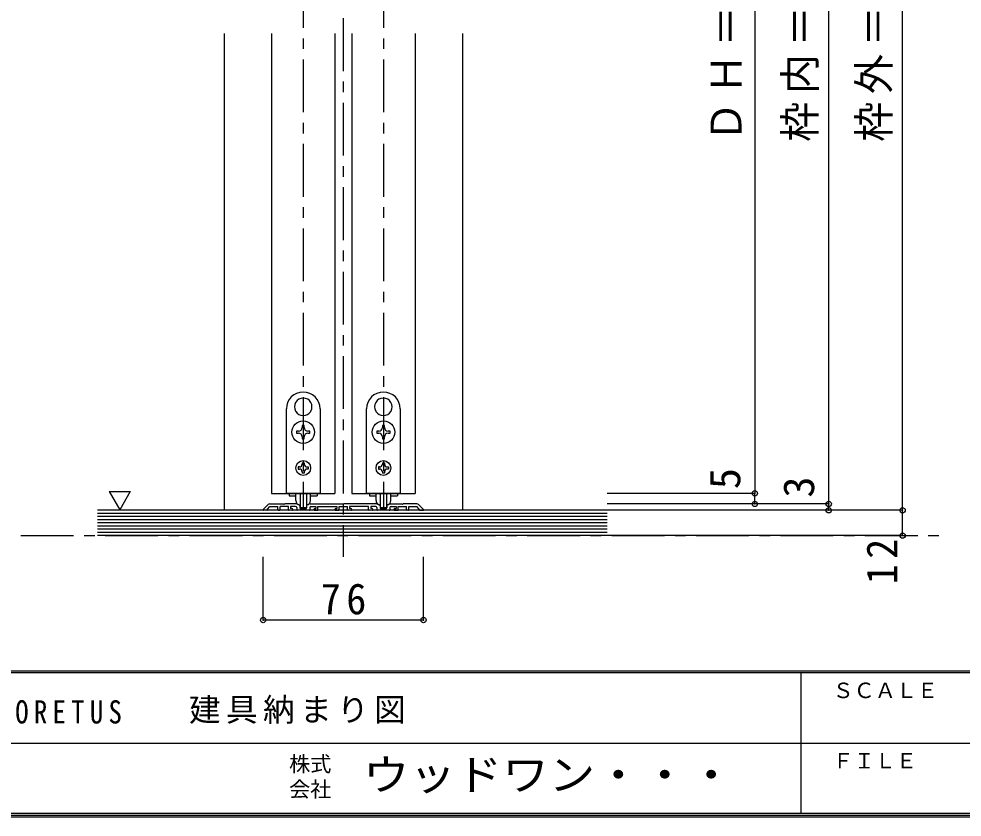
# Model space of a CAD drawing. Units: millimetres, scale not verified. Extents: x -973 to 977, y -718 to 696.
# Drawn here: x 104.4 to 551.4, y -700.8 to -322.8 of the extents above; entities that cross this region are included whole.
import ezdxf
from ezdxf.enums import TextEntityAlignment as Align

# ---------------------------------------------------------------- set-up
doc = ezdxf.new("R2010")
doc.units = ezdxf.units.MM
doc.header["$LTSCALE"] = 5
doc.header["$PDMODE"] = 32
doc.header["$PDSIZE"] = 2.5
doc.linetypes.add('CHAIN1', pattern=[8, 5, -1, 1, -1])
for name, color, linetype in [('0-1_通り芯', 4, 'CHAIN1'), ('0-3_仕上げ', 7, 'Continuous'), ('0-4_枠', 3, 'Continuous'), ('0-6_扉', 6, 'Continuous'), ('0-7_金物', 7, 'Continuous'), ('0-A_文字', 7, 'Continuous'), ('0-B_寸法', 7, 'Continuous'), ('F-0_補助線', 7, 'Continuous'), ('F-1_枠', 6, 'Continuous'), ('F-A_文字', 7, 'Continuous')]:
    doc.layers.add(name, color=color, linetype=linetype)
doc.styles.add('ＭＳ ゴシック', font='')
doc.styles.get('ＭＳ ゴシック').set_extended_font_data('MS Gothic')

msp = doc.modelspace()

# ---------------------------------------------------------------- linework, layer by layer
at = {"layer": '0-1_通り芯'}
for p, q in [((258.153, -2.5), (258.153, -577.5)), ((239.153, -62), (239.153, -555.5)), ((277.153, -62), (277.153, -555.5)), ((105.334, -567.5), (542.653, -567.5))]:
    msp.add_line(p, q, dxfattribs=at)
at = {"layer": '0-3_仕上げ', "color": 2}
for p, q in [((383.153, -555.5), (141.653, -555.5)), ((383.153, -567.5), (141.653, -567.5))]:
    msp.add_line(p, q, dxfattribs=at)
at = {"layer": '0-3_仕上げ'}
for p, q in [((383.153, -557), (141.653, -557)), ((383.153, -558.5), (141.653, -558.5)), ((383.153, -560), (141.653, -560)), ((383.153, -561.5), (141.653, -561.5)), ((383.153, -563), (141.653, -563)), ((383.153, -564.5), (141.653, -564.5)), ((383.153, -566), (141.653, -566))]:
    msp.add_line(p, q, dxfattribs=at)
at = {"layer": '0-4_枠', "color": 4}
for p, q in [((201.653, -329.75), (201.653, -555.5)), ((314.653, -329.75), (314.653, -555.5))]:
    msp.add_line(p, q, dxfattribs=at)
at = {"layer": '0-6_扉'}
for p, q in [((224.153, -329.75), (224.153, -547.5)), ((254.153, -329.75), (254.153, -547.5)), ((262.153, -329.75), (262.153, -547.5)), ((292.153, -329.75), (292.153, -547.5)), ((224.153, -547.5), (254.153, -547.5)), ((262.153, -547.5), (292.153, -547.5))]:
    msp.add_line(p, q, dxfattribs=at)
at = {"layer": '0-7_金物'}
for p, q in [((239.054, -502.351), (239.153, -502.45)), ((239.252, -502.351), (239.153, -502.45)), ((277.054, -502.351), (277.153, -502.45)), ((277.252, -502.351), (277.153, -502.45)), ((231.153, -547.5), (231.153, -507.5)), ((235.511, -508.489), (235.646, -508.525)), ((235.609, -508.66), (235.646, -508.525)), ((242.795, -508.489), (242.66, -508.525)), ((242.697, -508.66), (242.66, -508.525)), ((247.153, -507.5), (247.153, -547.5)), ((269.153, -547.5), (269.153, -507.5)), ((273.511, -508.489), (273.646, -508.525)), ((273.609, -508.66), (273.646, -508.525)), ((280.795, -508.489), (280.66, -508.525)), ((280.697, -508.66), (280.66, -508.525)), ((285.153, -507.5), (285.153, -547.5)), ((236.953, -518), (236.003, -518)), ((236.003, -518), (236.003, -519)), ((238.653, -515.35), (238.653, -516.3)), ((239.653, -515.35), (238.653, -515.35)), ((239.653, -516.3), (239.653, -515.35)), ((242.303, -518), (241.353, -518)), ((242.303, -519), (242.303, -518)), ((274.953, -518), (274.003, -518)), ((274.003, -518), (274.003, -519)), ((276.653, -515.35), (276.653, -516.3)), ((277.653, -515.35), (276.653, -515.35)), ((277.653, -516.3), (277.653, -515.35)), ((280.303, -518), (279.353, -518)), ((280.303, -519), (280.303, -518)), ((236.003, -519), (236.953, -519)), ((239.653, -521.65), (239.653, -520.7)), ((241.353, -519), (242.303, -519)), ((274.003, -519), (274.953, -519)), ((277.653, -521.65), (277.653, -520.7)), ((279.353, -519), (280.303, -519)), ((237.353, -535), (236.753, -535)), ((236.753, -535), (236.753, -536)), ((236.753, -536), (237.353, -536)), ((238.653, -533.1), (239.653, -533.1)), ((238.653, -533.1), (238.653, -533.7)), ((239.653, -533.1), (239.653, -533.7)), ((240.953, -535), (241.553, -535)), ((275.353, -535), (274.753, -535)), ((274.753, -535), (274.753, -536)), ((274.753, -536), (275.353, -536)), ((276.653, -533.1), (277.653, -533.1)), ((276.653, -533.1), (276.653, -533.7)), ((277.653, -533.1), (277.653, -533.7)), ((278.953, -535), (279.553, -535)), ((238.653, -537.3), (238.653, -537.9)), ((239.653, -537.9), (238.653, -537.9)), ((239.653, -537.3), (239.653, -537.9)), ((276.653, -537.3), (276.653, -537.9)), ((277.653, -537.9), (276.653, -537.9)), ((277.653, -537.3), (277.653, -537.9)), ((247.153, -547.5), (231.153, -547.5)), ((232.553, -547.5), (232.553, -548.7)), ((232.553, -548.7), (235.653, -548.7)), ((235.653, -550.921), (235.653, -547.5)), ((237.653, -547.5), (237.653, -554.121)), ((240.653, -547.5), (240.653, -554.112)), ((242.621, -548.7), (245.753, -548.7)), ((242.653, -550.921), (242.653, -547.5)), ((245.753, -547.5), (245.753, -548.7)), ((285.153, -547.5), (269.153, -547.5)), ((270.553, -547.5), (270.553, -548.7)), ((270.553, -548.7), (273.685, -548.7)), ((273.653, -550.921), (273.653, -547.5)), ((275.653, -547.5), (275.653, -554.121)), ((278.653, -547.5), (278.653, -554.112)), ((280.621, -548.7), (283.753, -548.7)), ((280.653, -550.921), (280.653, -547.5)), ((283.753, -547.5), (283.753, -548.7)), ((240.353, -554.421), (237.953, -554.421)), ((278.353, -554.421), (275.953, -554.421))]:
    msp.add_line(p, q, dxfattribs=at)
at = {"layer": '0-7_金物', "color": 3}
for p, q in [((222.577, -552.793), (220.212, -555.159)), ((223.284, -552.5), (229.853, -552.5)), ((227.153, -555.2), (227.153, -553.7)), ((228.153, -555.2), (228.153, -553.7)), ((232.153, -553.7), (228.153, -553.7)), ((229.853, -552.5), (230.153, -552.8)), ((230.153, -552.8), (230.453, -552.5)), ((235.924, -552.5), (230.453, -552.5)), ((232.153, -555.2), (232.153, -553.7)), ((233.153, -553.7), (233.153, -554.7)), ((235.553, -553.7), (233.153, -553.7)), ((236.053, -554.2), (236.053, -555.2)), ((236.078, -552.524), (237.207, -552.888)), ((237.553, -553.364), (237.553, -554.4)), ((240.753, -553.364), (240.753, -554.4)), ((242.228, -552.524), (241.1, -552.888)), ((242.253, -554.2), (242.253, -555.2)), ((242.382, -552.5), (257.853, -552.5)), ((260.153, -555.2), (260.153, -553.7)), ((261.153, -553.7), (261.153, -554.7)), ((270.153, -553.7), (261.153, -553.7)), ((270.153, -555.2), (270.153, -553.7)), ((271.153, -553.7), (271.153, -554.7)), ((273.553, -553.7), (271.153, -553.7)), ((274.053, -554.2), (274.053, -555.2)), ((274.078, -552.524), (275.207, -552.888)), ((275.553, -553.364), (275.553, -554.4)), ((278.753, -553.364), (278.753, -554.4)), ((280.228, -552.524), (279.1, -552.888)), ((280.253, -554.2), (280.253, -555.2)), ((280.382, -552.5), (285.853, -552.5)), ((288.153, -555.2), (288.153, -553.7)), ((294.153, -554.914), (292.939, -553.7)), ((293.729, -552.793), (296.094, -555.159)), ((221.953, -555.5), (220.353, -555.5)), ((227.453, -555.5), (227.853, -555.5)), ((233.753, -555.5), (232.453, -555.5)), ((233.753, -554.7), (233.153, -554.7)), ((241.953, -555.5), (236.353, -555.5)), ((237.853, -554.7), (240.453, -554.7)), ((244.553, -554.7), (245.153, -554.7)), ((244.553, -555.5), (245.853, -555.5)), ((254.553, -554.7), (255.153, -554.7)), ((254.553, -555.5), (255.853, -555.5)), ((261.753, -555.5), (260.453, -555.5)), ((261.753, -554.7), (261.153, -554.7)), ((271.753, -555.5), (270.453, -555.5)), ((271.753, -554.7), (271.153, -554.7)), ((279.953, -555.5), (274.353, -555.5)), ((275.853, -554.7), (278.453, -554.7)), ((282.553, -554.7), (283.153, -554.7)), ((282.553, -555.5), (283.853, -555.5)), ((288.853, -555.5), (288.453, -555.5)), ((294.153, -555.3), (294.153, -554.914)), ((294.353, -555.5), (295.953, -555.5))]:
    msp.add_line(p, q, dxfattribs=at)
at = {"layer": '0-7_金物'}
for points in [[(238.653, -520.7), (238.653, -521.65), (239.653, -521.65)], [(276.653, -520.7), (276.653, -521.65), (277.653, -521.65)], [(241.553, -535), (241.553, -536), (240.953, -536)], [(279.553, -535), (279.553, -536), (278.953, -536)]]:
    msp.add_lwpolyline(points, dxfattribs=at)
at = {"layer": '0-7_金物', "color": 3}
for points in [[(222.153, -555.3), (222.153, -554.914), (223.367, -553.7), (227.153, -553.7)], [(242.753, -553.7), (245.153, -553.7), (245.153, -554.7)], [(246.153, -555.2), (246.153, -553.7), (255.153, -553.7), (255.153, -554.7)], [(256.153, -555.2), (256.153, -553.7), (260.153, -553.7)], [(273.924, -552.5), (258.453, -552.5), (258.153, -552.8), (257.853, -552.5)], [(280.753, -553.7), (283.153, -553.7), (283.153, -554.7)], [(284.153, -555.2), (284.153, -553.7), (288.153, -553.7)], [(293.022, -552.5), (286.453, -552.5), (286.153, -552.8), (285.853, -552.5)], [(289.153, -555.2), (289.153, -553.7), (292.939, -553.7)]]:
    msp.add_lwpolyline(points, dxfattribs=at)
at = {"layer": '0-7_金物'}
for centre, radius in [((239.153, -518.5), 5.35), ((277.153, -518.5), 5.35), ((239.153, -535.5), 3.5), ((277.153, -535.5), 3.5)]:
    msp.add_circle(centre, radius, dxfattribs=at)
for centre, radius, start, end in [((239.153, -507.5), 8, 0, 180), ((277.153, -507.5), 8, 0, 180), ((239.153, -506.5), 4.15, 91.3645, 208.6355), ((239.153, -506.5), 4.15, 331.3645, 88.6355), ((277.153, -506.5), 4.15, 91.3645, 208.6355), ((277.153, -506.5), 4.15, 331.3645, 88.6355), ((239.153, -506.5), 4.15, 211.3645, 328.6355), ((277.153, -506.5), 4.15, 211.3645, 328.6355), ((236.953, -516.3), 1.7, 270, 0), ((241.353, -516.3), 1.7, 180, 270), ((274.953, -516.3), 1.7, 270, 0), ((279.353, -516.3), 1.7, 180, 270), ((236.953, -520.7), 1.7, 0, 90), ((241.353, -520.7), 1.7, 90, 180), ((274.953, -520.7), 1.7, 0, 90), ((279.353, -520.7), 1.7, 90, 180), ((237.353, -533.7), 1.3, 270, 0), ((237.353, -537.3), 1.3, 0, 90), ((240.953, -533.7), 1.3, 180, 270), ((240.953, -537.3), 1.3, 90, 180), ((275.353, -533.7), 1.3, 270, 0), ((275.353, -537.3), 1.3, 0, 90), ((278.953, -533.7), 1.3, 180, 270), ((278.953, -537.3), 1.3, 90, 180), ((237.653, -550.921), 2, 180, 264.78409), ((237.453, -553.112), 0.2, 0, 84.78409), ((237.953, -554.121), 0.3, 180, 270), ((240.353, -554.121), 0.3, 270, 0), ((240.853, -553.112), 0.2, 95.21591, 180), ((240.653, -550.921), 2, 275.21591, 0), ((275.653, -550.921), 2, 180, 264.78409), ((275.453, -553.112), 0.2, 0, 84.78409), ((275.953, -554.121), 0.3, 180, 270), ((278.353, -554.121), 0.3, 270, 0), ((278.853, -553.112), 0.2, 95.21591, 180), ((278.653, -550.921), 2, 275.21591, 0)]:
    msp.add_arc(centre, radius, start, end, dxfattribs=at)
at = {"layer": '0-7_金物', "color": 3}
for centre, radius, start, end in [((223.284, -553.5), 1, 90, 135), ((235.553, -554.2), 0.5, 0, 90), ((235.924, -553), 0.5, 72.1213, 90), ((237.053, -553.364), 0.5, 0, 72.1213), ((241.253, -553.364), 0.5, 107.8787, 180), ((242.382, -553), 0.5, 90, 107.8787), ((242.753, -554.2), 0.5, 90, 180), ((273.553, -554.2), 0.5, 0, 90), ((273.924, -553), 0.5, 72.1213, 90), ((275.053, -553.364), 0.5, 0, 72.1213), ((279.253, -553.364), 0.5, 107.8787, 180), ((280.382, -553), 0.5, 90, 107.8787), ((280.753, -554.2), 0.5, 90, 180), ((293.022, -553.5), 1, 45, 90), ((220.353, -555.3), 0.2, 135, 270), ((221.953, -555.3), 0.2, 270, 0), ((227.453, -555.2), 0.3, 180, 270), ((227.853, -555.2), 0.3, 270, 0), ((232.453, -555.2), 0.3, 180, 270), ((233.753, -555.1), 0.4, 0, 90), ((233.753, -555.1), 0.4, 270, 0), ((236.353, -555.2), 0.3, 180, 270), ((237.853, -554.4), 0.3, 180, 270), ((240.453, -554.4), 0.3, 270, 0), ((241.953, -555.2), 0.3, 270, 0), ((244.553, -555.1), 0.4, 90, 180), ((244.553, -555.1), 0.4, 180, 270), ((245.853, -555.2), 0.3, 270, 0), ((254.553, -555.1), 0.4, 90, 180), ((254.553, -555.1), 0.4, 180, 270), ((255.853, -555.2), 0.3, 270, 0), ((260.453, -555.2), 0.3, 180, 270), ((261.753, -555.1), 0.4, 0, 90), ((261.753, -555.1), 0.4, 270, 0), ((270.453, -555.2), 0.3, 180, 270), ((271.753, -555.1), 0.4, 0, 90), ((271.753, -555.1), 0.4, 270, 0), ((274.353, -555.2), 0.3, 180, 270), ((275.853, -554.4), 0.3, 180, 270), ((278.453, -554.4), 0.3, 270, 0), ((279.953, -555.2), 0.3, 270, 0), ((282.553, -555.1), 0.4, 90, 180), ((282.553, -555.1), 0.4, 180, 270), ((283.853, -555.2), 0.3, 270, 0), ((288.453, -555.2), 0.3, 180, 270), ((288.853, -555.2), 0.3, 270, 0), ((294.353, -555.3), 0.2, 180, 270), ((295.953, -555.3), 0.2, 270, 45)]:
    msp.add_arc(centre, radius, start, end, dxfattribs=at)
at = {"layer": '0-A_文字'}
msp.add_line((147.218, -546.686), (152.218, -555.347), dxfattribs=at)
msp.add_lwpolyline([(147.218, -546.686), (157.218, -546.686), (152.218, -555.347)], dxfattribs=at)
at = {"layer": '0-B_寸法', "color": 4}
for p, q in [((488.153, -552.5), (488.153, -48)), ((523.153, -567.5), (523.153, -48)), ((453.153, -78), (453.153, -547.5)), ((453.153, -547.5), (383.153, -547.5)), ((453.153, -552.5), (453.153, -547.5)), ((488.153, -552.5), (383.153, -552.5)), ((453.153, -552.5), (383.153, -552.5)), ((488.153, -555.5), (488.153, -552.5)), ((523.153, -555.5), (383.153, -555.5)), ((523.153, -567.5), (383.153, -567.5)), ((220.153, -607.5), (220.153, -577.5)), ((296.153, -607.5), (296.153, -577.5)), ((296.153, -607.5), (220.153, -607.5))]:
    msp.add_line(p, q, dxfattribs=at)
at = {"layer": '0-B_寸法'}
for p in [(453.153, -547.5), (453.153, -552.5), (488.153, -552.5), (488.153, -555.5), (523.153, -555.5), (523.153, -567.5), (220.153, -607.5), (296.153, -607.5)]:
    msp.add_point(p, dxfattribs=at)
at = {"layer": 'F-1_枠'}
for p, q in [((976.653, -631.667), (-973.347, -631.667)), ((976.653, -632.5), (-973.347, -632.5)), ((474.986, -632.5), (474.986, -699.167)), ((1.653, -665.833), (974.986, -665.834)), ((976.653, -699.167), (-973.347, -699.167)), ((976.653, -700), (-973.347, -700)), ((976.653, -700.833), (-973.347, -700.833))]:
    msp.add_line(p, q, dxfattribs=at)

# ---------------------------------------------------------------- texts
at = {"layer": '0-B_寸法', "style": 'ＭＳ ゴシック'}
for s, p in [('5', (450.653, -545.5)), ('3', (485.653, -549.5))]:
    msp.add_text(s, height=14.66, rotation=90, dxfattribs=at).set_placement(p, align=Align.BOTTOM_LEFT)
at = {"layer": '0-B_寸法', "char_height": 14.66, "attachment_point": 7, "rotation": 90, "style": 'ＭＳ ゴシック'}
for s, insert in [('\\T1.19;\\W0.95;ＤＨ＝2,348', (450.653, -381)), ('\\T1.19;\\W0.95;枠内＝2,367', (485.653, -381)), ('\\T1.19;\\W0.95;枠外＝2,400', (520.653, -381)), ('\\T1.27;\\W0.95;12', (520.653, -590.544))]:
    msp.add_mtext(s, dxfattribs=dict(at, insert=insert))
at = {"layer": '0-B_寸法', "insert": (247.528, -605), "char_height": 14.66, "attachment_point": 7, "style": 'ＭＳ ゴシック'}
msp.add_mtext('\\T1.27;\\W0.95;76', dxfattribs=at)
at = {"layer": 'F-0_補助線', "char_height": 11, "attachment_point": 7, "style": 'ＭＳ ゴシック'}
for s, insert in [('\\T1.17;建具納まり図', (184.986, -656.667)), ('\\T1.39;\\W0.85;DOORETUS', (84.986, -656.667))]:
    msp.add_mtext(s, dxfattribs=dict(at, insert=insert))
at = {"layer": 'F-A_文字', "style": 'ＭＳ ゴシック'}
for s, p in [('ＳＣＡＬＥ', (489.986, -646.667)), ('株式', (232.486, -681.5)), ('ＦＩＬＥ', (489.986, -680)), ('会社', (232.486, -693.5))]:
    msp.add_text(s, height=7.331, dxfattribs=at).set_placement(p, align=Align.BOTTOM_LEFT)
at = {"layer": 'F-A_文字', "style": 'ＭＳ ゴシック', "width": 1.1}
msp.add_text('ウッドワン・・・', height=14.66, dxfattribs=at).set_placement((267.486, -692.5), align=Align.BOTTOM_LEFT)

doc.saveas('drawing.dxf')
